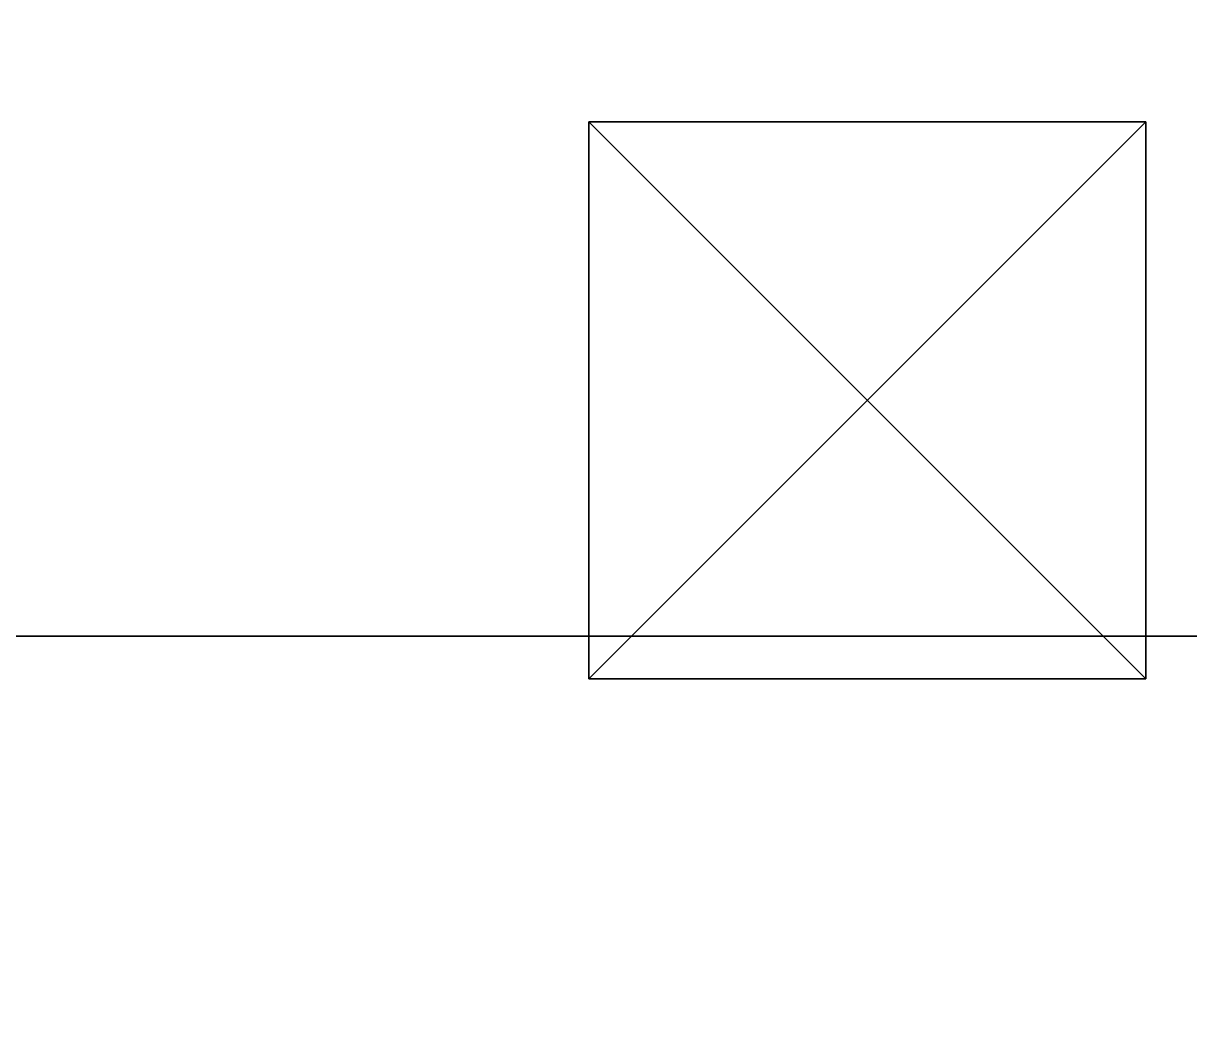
# Model space of a CAD drawing. Extents: x -150 to 2334, y -150 to 2984.
# Drawn here: x 1870.77 to 1902.18, y 35.17 to 62.29 of the extents above; entities that cross this region are included whole.
import ezdxf

# ---------------------------------------------------------------- set-up
doc = ezdxf.new("R2010")
doc.units = 0
for name, color, linetype in [('LAYER0', 7, 'CONTINUOUS'), ('LAYER226', 7, 'CONTINUOUS'), ('LAYER278', 7, 'CONTINUOUS'), ('LAYER309', 7, 'CONTINUOUS'), ('LAYER31', 7, 'CONTINUOUS'), ('LAYER318', 253, 'CONTINUOUS'), ('LAYER319', 253, 'CONTINUOUS'), ('LAYER56', 7, 'CONTINUOUS'), ('LAYER6', 7, 'CONTINUOUS')]:
    doc.layers.add(name, color=color, linetype=linetype)

msp = doc.modelspace()

# ---------------------------------------------------------------- linework, layer by layer
at = {"layer": 'LAYER0', "invisible_edges": 1}
for points in [[(2334, 2984, -5), (-150, -150, -5), (-150, 2984, -5), (2334, 2984, -5)], [(-150, -150, -5), (2334, 2984, -5), (2334, -150, -5), (-150, -150, -5)], [(2334, -150), (-150, 2984), (-150, -150), (2334, -150)], [(-150, 2984), (2334, -150), (2334, 2984), (-150, 2984)]]:
    msp.add_3dface(points, dxfattribs=at)
at = {"layer": 'LAYER226', "invisible_edges": 1}
for points in [[(2164, 45.79199), (1614, 45.79199, 2350), (2164, 45.79199, 2350), (2164, 45.79199)], [(1614, 45.79199, 2350), (2164, 45.79199), (1614, 45.79199), (1614, 45.79199, 2350)], [(2164, 45.79199), (1614, 27.79199), (1614, 45.79199), (2164, 45.79199)], [(1614, 27.79199), (2164, 45.79199), (2164, 27.79199), (1614, 27.79199)], [(2164, 27.79199, 2350), (1614, 45.79199, 2350), (1614, 27.79199, 2350), (2164, 27.79199, 2350)], [(1614, 45.79199, 2350), (2164, 27.79199, 2350), (2164, 45.79199, 2350), (1614, 45.79199, 2350)]]:
    msp.add_3dface(points, dxfattribs=at)
at = {"layer": 'LAYER278', "invisible_edges": 1}
for points in [[(2164, 45.78802, 80), (1614, 758.458, 80), (2164, 758.458, 80), (2164, 45.78802, 80)], [(1614, 758.458, 80), (2164, 45.78802, 80), (1614, 45.78802, 80), (1614, 758.458, 80)], [(1614, 45.78802, 98), (2164, 758.458, 98), (1614, 758.458, 98), (1614, 45.78802, 98)], [(2164, 758.458, 98), (1614, 45.78802, 98), (2164, 45.78802, 98), (2164, 758.458, 98)], [(2164, 45.78802, 80), (1614, 45.78802, 98), (1614, 45.78802, 80), (2164, 45.78802, 80)], [(1614, 45.78802, 98), (2164, 45.78802, 80), (2164, 45.78802, 98), (1614, 45.78802, 98)]]:
    msp.add_3dface(points, dxfattribs=at)
at = {"layer": 'LAYER309', "invisible_edges": 1}
for points in [[(2164, 758.458, 2349), (1614, 45.78802, 2349), (2164, 45.78802, 2349), (2164, 758.458, 2349)], [(1614, 45.78802, 2349), (2164, 758.458, 2349), (1614, 758.458, 2349), (1614, 45.78802, 2349)], [(1614, 758.458, 2331), (2164, 45.78802, 2331), (1614, 45.78802, 2331), (1614, 758.458, 2331)], [(2164, 45.78802, 2331), (1614, 758.458, 2331), (2164, 758.458, 2331), (2164, 45.78802, 2331)], [(2164, 45.78802, 2331), (1614, 45.78802, 2349), (1614, 45.78802, 2331), (2164, 45.78802, 2331)], [(1614, 45.78802, 2349), (2164, 45.78802, 2331), (2164, 45.78802, 2349), (1614, 45.78802, 2349)]]:
    msp.add_3dface(points, dxfattribs=at)
at = {"layer": 'LAYER31', "invisible_edges": 1}
for points in [[(2139.4, 758.461, 1934), (1674, 45.79102, 1934), (2139.4, 45.79102, 1934), (2139.4, 758.461, 1934)], [(1674, 45.79102, 1934), (2139.4, 758.461, 1934), (1674, 758.461, 1934), (1674, 45.79102, 1934)], [(1674, 758.461, 1916), (2139.4, 45.79102, 1916), (1674, 45.79102, 1916), (1674, 758.461, 1916)], [(2139.4, 45.79102, 1916), (1674, 758.461, 1916), (2139.4, 758.461, 1916), (2139.4, 45.79102, 1916)], [(2139.4, 45.79102, 1916), (1674, 45.79102, 1934), (1674, 45.79102, 1916), (2139.4, 45.79102, 1916)], [(1674, 45.79102, 1934), (2139.4, 45.79102, 1916), (2139.4, 45.79102, 1934), (1674, 45.79102, 1934)]]:
    msp.add_3dface(points, dxfattribs=at)
at = {"layer": 'LAYER318'}
for points in [[(1886, 59.64099, 1816), (1886, 59.64099, 1831), (1901, 59.64099, 1816), (1886, 59.64099, 1816)], [(1901, 59.64099, 1816), (1886, 59.64099, 1831), (1901, 59.64099, 1831), (1901, 59.64099, 1816)], [(1901, 59.64099, 1816), (1901, 44.64099, 1816), (1886, 59.64099, 1816), (1901, 59.64099, 1816)], [(1886, 59.64099, 1816), (1901, 44.64099, 1816), (1886, 44.64099, 1816), (1886, 59.64099, 1816)], [(1886, 59.64099, 1816), (1886, 44.64099, 1816), (1886, 59.64099, 1831), (1886, 59.64099, 1816)], [(1886, 59.64099, 1831), (1886, 44.64099, 1816), (1886, 44.64099, 1831), (1886, 59.64099, 1831)], [(1886, 59.64099, 1831), (1886, 44.64099, 1831), (1901, 59.64099, 1831), (1886, 59.64099, 1831)], [(1901, 59.64099, 1831), (1886, 44.64099, 1831), (1901, 44.64099, 1831), (1901, 59.64099, 1831)], [(1901, 59.64099, 1816), (1901, 59.64099, 1831), (1901, 44.64099, 1816), (1901, 59.64099, 1816)], [(1901, 44.64099, 1816), (1901, 59.64099, 1831), (1901, 44.64099, 1831), (1901, 44.64099, 1816)], [(1901, 44.64099, 1816), (1901, 44.64099, 1831), (1886, 44.64099, 1816), (1901, 44.64099, 1816)], [(1886, 44.64099, 1816), (1901, 44.64099, 1831), (1886, 44.64099, 1831), (1886, 44.64099, 1816)]]:
    msp.add_3dface(points, dxfattribs=at)
at = {"layer": 'LAYER319'}
for points in [[(1886, 59.64099, 1816), (1886, 59.64099, 1831), (1901, 59.64099, 1816), (1886, 59.64099, 1816)], [(1901, 59.64099, 1816), (1886, 59.64099, 1831), (1901, 59.64099, 1831), (1901, 59.64099, 1816)], [(1901, 59.64099, 1816), (1901, 44.64099, 1816), (1886, 59.64099, 1816), (1901, 59.64099, 1816)], [(1886, 59.64099, 1816), (1901, 44.64099, 1816), (1886, 44.64099, 1816), (1886, 59.64099, 1816)], [(1886, 59.64099, 1816), (1886, 44.64099, 1816), (1886, 59.64099, 1831), (1886, 59.64099, 1816)], [(1886, 59.64099, 1831), (1886, 44.64099, 1816), (1886, 44.64099, 1831), (1886, 59.64099, 1831)], [(1886, 59.64099, 1831), (1886, 44.64099, 1831), (1901, 59.64099, 1831), (1886, 59.64099, 1831)], [(1901, 59.64099, 1831), (1886, 44.64099, 1831), (1901, 44.64099, 1831), (1901, 59.64099, 1831)], [(1901, 59.64099, 1816), (1901, 59.64099, 1831), (1901, 44.64099, 1816), (1901, 59.64099, 1816)], [(1901, 44.64099, 1816), (1901, 59.64099, 1831), (1901, 44.64099, 1831), (1901, 44.64099, 1816)], [(1901, 44.64099, 1816), (1901, 44.64099, 1831), (1886, 44.64099, 1816), (1901, 44.64099, 1816)], [(1886, 44.64099, 1816), (1901, 44.64099, 1831), (1886, 44.64099, 1831), (1886, 44.64099, 1816)]]:
    msp.add_3dface(points, dxfattribs=at)
at = {"layer": 'LAYER56', "invisible_edges": 1}
for points in [[(2139.4, 758.461, 296), (1674, 45.79102, 296), (2139.4, 45.79102, 296), (2139.4, 758.461, 296)], [(1674, 45.79102, 296), (2139.4, 758.461, 296), (1674, 758.461, 296), (1674, 45.79102, 296)], [(1674, 758.461, 278), (2139.4, 45.79102, 278), (1674, 45.79102, 278), (1674, 758.461, 278)], [(2139.4, 45.79102, 278), (1674, 758.461, 278), (2139.4, 758.461, 278), (2139.4, 45.79102, 278)], [(2139.4, 45.79102, 278), (1674, 45.79102, 296), (1674, 45.79102, 278), (2139.4, 45.79102, 278)], [(1674, 45.79102, 296), (2139.4, 45.79102, 278), (2139.4, 45.79102, 296), (1674, 45.79102, 296)]]:
    msp.add_3dface(points, dxfattribs=at)
at = {"layer": 'LAYER6', "invisible_edges": 1}
for points in [[(2139.4, 758.461, 866), (1674, 45.79102, 866), (2139.4, 45.79102, 866), (2139.4, 758.461, 866)], [(1674, 45.79102, 866), (2139.4, 758.461, 866), (1674, 758.461, 866), (1674, 45.79102, 866)], [(1674, 758.461, 848), (2139.4, 45.79102, 848), (1674, 45.79102, 848), (1674, 758.461, 848)], [(2139.4, 45.79102, 848), (1674, 758.461, 848), (2139.4, 758.461, 848), (2139.4, 45.79102, 848)], [(2139.4, 45.79102, 848), (1674, 45.79102, 866), (1674, 45.79102, 848), (2139.4, 45.79102, 848)], [(1674, 45.79102, 866), (2139.4, 45.79102, 848), (2139.4, 45.79102, 866), (1674, 45.79102, 866)]]:
    msp.add_3dface(points, dxfattribs=at)

doc.saveas('drawing.dxf')
